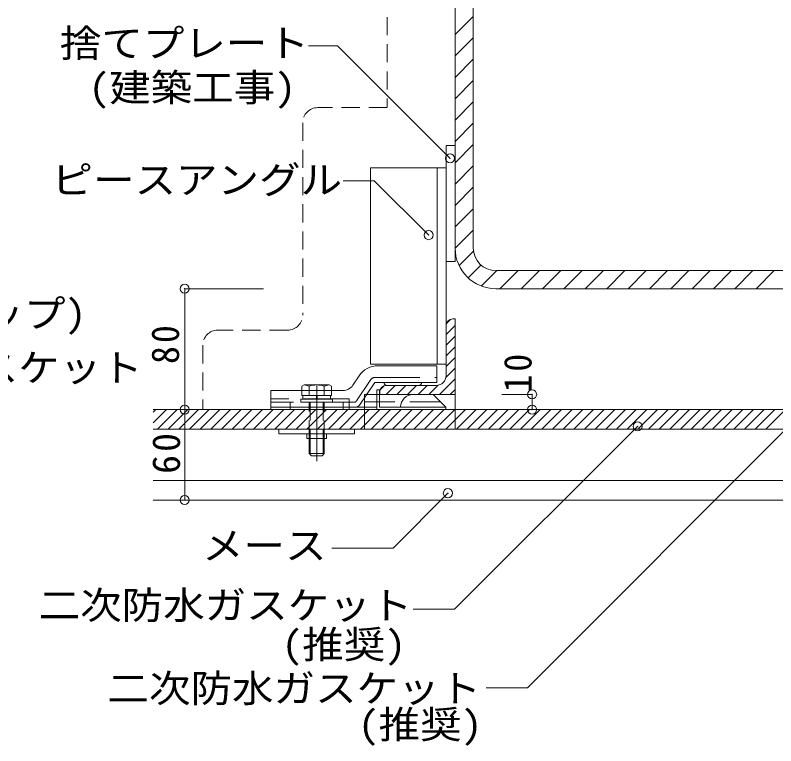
# Model space of a CAD drawing. Units: millimetres on the paper, enlarged 4 times, with parts at other scales. Extents: x -762 to 778, y -519 to 521.
# Drawn here: x -44.9 to 156.6, y 65.7 to 259.2 of the extents above; entities that cross this region are included whole.
import ezdxf
from ezdxf.enums import TextEntityAlignment as Align

# ---------------------------------------------------------------- set-up
doc = ezdxf.new("R2010")
doc.units = ezdxf.units.MM
doc.header["$LTSCALE"] = 4
doc.header["$PDMODE"] = 32
doc.header["$PDSIZE"] = 2.4
for name, pattern in [('CHAIN1', [8, 5, -1, 1, -1]), ('DASHED1', [1.8, 1.2, -0.6]), ('DASHED2', [3, 2, -1]), ('DASHED3', [4, 3, -1])]:
    doc.linetypes.add(name, pattern=pattern)
for name, color, linetype, lineweight in [('0-0_メース', 2, 'Continuous', 18), ('0-1_躯体', 7, 'Continuous', 18), ('0-2_金物', 2, 'Continuous', 18), ('0-3_鋼材', 3, 'Continuous', 18), ('0-4_その他資材', 7, 'Continuous', 18), ('0-9_部材名・寸法', 7, 'Continuous', 18)]:
    doc.layers.add(name, color=color, linetype=linetype, lineweight=lineweight)
doc.styles.add('ＭＳ ゴシック', font='')
doc.styles.get('ＭＳ ゴシック').set_extended_font_data('MS Gothic')

msp = doc.modelspace()

# ---------------------------------------------------------------- linework, layer by layer
at = {"layer": '0-0_メース'}
for p, q in [((-8.348, 154.757), (158.651, 154.757)), ((-8.348, 149.557), (158.651, 149.557)), ((-8.348, 135.957), (158.651, 135.957)), ((-8.348, 130.757), (158.651, 130.757))]:
    msp.add_line(p, q, dxfattribs=at)
at = {"layer": '0-1_躯体', "color": 3}
for p, q in [((76.452, 197.557), (76.452, 361.957)), ((71.652, 197.557), (71.652, 355.957)), ((240.852, 191.557), (82.452, 191.557)), ((240.852, 186.757), (82.452, 186.757))]:
    msp.add_line(p, q, dxfattribs=at)
at = {"layer": '0-1_躯体'}
for p, q in [((71.652, 254.089), (76.452, 258.889)), ((71.652, 248.432), (76.452, 253.232)), ((71.652, 242.776), (76.452, 247.576)), ((71.652, 237.119), (76.452, 241.919)), ((71.652, 231.462), (76.452, 236.262)), ((71.652, 225.805), (76.452, 230.605)), ((71.652, 220.148), (76.452, 224.948)), ((71.652, 214.491), (76.452, 219.291)), ((71.652, 208.834), (76.452, 213.634)), ((71.652, 203.178), (76.452, 207.978)), ((71.652, 197.521), (76.452, 202.321)), ((72.701, 192.913), (76.51, 196.722)), ((75.095, 189.65), (78.493, 193.048)), ((78.577, 187.476), (82.659, 191.557)), ((83.515, 186.757), (88.315, 191.557)), ((89.172, 186.757), (93.972, 191.557)), ((94.829, 186.757), (99.629, 191.557)), ((100.486, 186.757), (105.286, 191.557)), ((106.143, 186.757), (110.943, 191.557)), ((111.8, 186.757), (116.6, 191.557)), ((117.457, 186.757), (122.257, 191.557)), ((123.113, 186.757), (127.913, 191.557)), ((128.77, 186.757), (133.57, 191.557)), ((134.427, 186.757), (139.227, 191.557)), ((140.084, 186.757), (144.884, 191.557)), ((145.741, 186.757), (150.541, 191.557)), ((151.398, 186.757), (156.198, 191.557))]:
    msp.add_line(p, q, dxfattribs=at)
at = {"layer": '0-1_躯体', "color": 3}
for radius in [10.8, 6]:
    msp.add_arc((82.452, 197.557), radius, 180, 270, dxfattribs=at)
at = {"layer": '0-2_金物'}
for p, q in [((51.201, 166.357), (66.772, 166.357)), ((66.772, 166.357), (66.772, 161.957)), ((46.209, 163.685), (44.567, 161.222)), ((31.672, 161.277), (31.046, 160.916)), ((33.009, 160.947), (31.672, 161.277)), ((31.672, 161.277), (38.271, 161.277)), ((36.934, 160.947), (38.271, 161.277)), ((38.271, 161.277), (38.898, 160.916)), ((46.328, 155.931), (50.345, 161.957)), ((66.772, 161.957), (50.345, 161.957)), ((41.904, 159.797), (22.772, 159.797)), ((22.772, 159.797), (22.772, 155.397)), ((31.046, 160.916), (31.046, 159.797)), ((33.009, 160.947), (33.009, 159.797)), ((36.935, 160.947), (36.935, 159.797)), ((38.897, 160.916), (38.897, 159.797)), ((51.572, 159.957), (51.572, 155.397)), ((53.572, 161.157), (61.972, 161.157)), ((22.772, 157.557), (22.772, 154.757)), ((60.532, 158.757), (65.812, 158.757)), ((69.172, 155.397), (65.812, 158.757)), ((45.33, 155.397), (22.772, 155.397)), ((50.932, 155.397), (43.572, 155.397)), ((69.172, 155.397), (51.572, 155.397)), ((69.172, 155.397), (69.172, 154.757)), ((69.172, 154.757), (22.772, 154.757)), ((44.972, 149.557), (24.972, 149.557)), ((24.972, 149.557), (24.972, 148.277)), ((44.972, 149.557), (44.972, 148.277)), ((44.972, 148.277), (24.972, 148.277)), ((32.372, 148.277), (32.372, 147.077)), ((37.572, 148.277), (37.572, 147.077)), ((37.572, 147.077), (32.372, 147.077)), ((32.972, 143.08), (32.972, 147.077)), ((33.252, 147.077), (33.252, 142.799)), ((36.691, 147.077), (36.691, 142.799)), ((36.971, 143.08), (36.971, 147.077)), ((32.972, 143.08), (36.971, 143.08)), ((33.572, 142.479), (32.972, 143.08)), ((33.572, 142.479), (36.371, 142.479)), ((36.371, 142.479), (36.971, 143.08))]:
    msp.add_line(p, q, dxfattribs=at)
at = {"layer": '0-2_金物', "linetype": 'CHAIN1'}
msp.add_line((34.972, 141.081), (34.972, 163.18), dxfattribs=at)
at = {"layer": '0-2_金物', "linetype": 'DASHED3'}
for p, q in [((49.304, 162.703), (45.524, 157.033)), ((50.303, 163.237), (66.772, 163.237)), ((31.046, 159.797), (31.046, 158.477)), ((33.009, 159.797), (33.009, 158.477)), ((36.935, 159.797), (36.935, 158.477)), ((38.897, 159.797), (38.897, 158.477)), ((43.572, 157.557), (22.772, 157.557)), ((30.772, 157.477), (30.772, 156.677)), ((30.772, 157.477), (39.171, 157.477)), ((31.046, 158.477), (38.897, 158.477)), ((31.292, 158.477), (31.292, 157.477)), ((31.292, 158.477), (38.651, 158.477)), ((34.892, 158.477), (34.892, 157.477)), ((35.052, 158.477), (35.052, 157.477)), ((38.651, 158.477), (38.651, 157.477)), ((39.171, 157.477), (39.171, 156.677)), ((43.572, 157.557), (43.572, 154.757)), ((44.859, 156.677), (22.772, 156.677)), ((41.972, 155.397), (22.772, 155.397)), ((27.972, 156.677), (27.972, 155.397)), ((27.972, 155.397), (27.972, 154.757)), ((30.772, 156.677), (39.171, 156.677)), ((41.972, 156.677), (41.972, 155.397)), ((41.972, 155.397), (41.972, 154.757)), ((43.572, 155.397), (41.972, 155.397))]:
    msp.add_line(p, q, dxfattribs=at)
at = {"layer": '0-2_金物', "color": 7}
msp.add_line((52.86, 161.057), (51.752, 159.949), dxfattribs=at)
at = {"layer": '0-2_金物', "linetype": 'DASHED1'}
for p, q in [((32.972, 147.077), (32.972, 156.677)), ((33.252, 156.677), (33.252, 147.077)), ((36.691, 156.677), (36.691, 147.077)), ((36.971, 147.077), (36.971, 156.677))]:
    msp.add_line(p, q, dxfattribs=at)
at = {"layer": '0-2_金物'}
msp.add_lwpolyline([(51.572, 159.957), (50.932, 159.957), (50.932, 154.757)], dxfattribs=at)
for centre, radius, start, end in [((51.201, 160.357), 6, 90, 146.30992), ((34.972, 155.278), 5.999, 70.90288, 109.09647), ((53.572, 161.957), 0.8, 180, 270), ((61.972, 161.957), 0.8, 270, 0), ((41.904, 162.997), 3.2, 270, 326.30992), ((60.532, 155.397), 3.36, 90, 180), ((45.33, 156.597), 1.2, 270, 326.30992)]:
    msp.add_arc(centre, radius, start, end, dxfattribs=at)
at = {"layer": '0-2_金物', "linetype": 'DASHED3'}
for centre, radius, start, end in [((50.303, 162.037), 1.2, 90, 146.30992), ((44.859, 157.477), 0.8, 270, 326.30992)]:
    msp.add_arc(centre, radius, start, end, dxfattribs=at)
at = {"layer": '0-3_鋼材'}
for p, q in [((69.252, 224.757), (71.652, 224.757)), ((69.252, 193.957), (69.252, 224.757)), ((71.652, 193.957), (71.652, 224.757)), ((49.252, 218.757), (69.252, 218.757)), ((49.252, 166.757), (49.252, 218.757)), ((66.852, 166.757), (66.852, 218.757)), ((69.252, 166.757), (69.252, 218.757)), ((71.652, 193.957), (69.252, 193.957)), ((71.052, 178.757), (71.652, 178.757)), ((71.652, 178.757), (71.652, 158.757)), ((69.252, 163.757), (69.252, 176.957)), ((69.252, 166.757), (49.252, 166.757)), ((51.652, 159.357), (51.652, 158.757)), ((66.652, 161.157), (53.452, 161.157)), ((51.652, 158.757), (71.652, 158.757))]:
    msp.add_line(p, q, dxfattribs=at)
at = {"layer": '0-3_鋼材', "color": 7}
for p, q in [((70.46, 178.657), (69.352, 177.549)), ((71.652, 177.02), (69.252, 174.62)), ((71.652, 174.192), (69.252, 171.792)), ((71.652, 171.363), (69.252, 168.963)), ((71.652, 168.535), (69.252, 166.135)), ((71.652, 165.707), (69.203, 163.258)), ((71.652, 162.878), (67.531, 158.757)), ((55.788, 161.157), (53.389, 158.757)), ((58.617, 161.157), (56.217, 158.757)), ((61.445, 161.157), (59.045, 158.757)), ((64.274, 161.157), (61.873, 158.757)), ((67.15, 161.205), (64.702, 158.757)), ((71.652, 160.05), (70.359, 158.757))]:
    msp.add_line(p, q, dxfattribs=at)
at = {"layer": '0-3_鋼材', "color": 2}
for p, q in [((47.652, 158.757), (71.652, 158.757)), ((47.652, 158.757), (47.652, 154.757)), ((71.652, 158.757), (71.652, 154.757))]:
    msp.add_line(p, q, dxfattribs=at)
at = {"layer": '0-3_鋼材', "color": 2, "linetype": 'DASHED2'}
for p, q in [((47.652, 156.757), (71.652, 156.757)), ((47.652, 149.557), (71.652, 149.557))]:
    msp.add_line(p, q, dxfattribs=at)
at = {"layer": '0-3_鋼材', "color": 2, "linetype": 'DASHED3'}
for p, q in [((47.652, 154.757), (47.652, 149.557)), ((71.652, 154.757), (71.652, 149.557))]:
    msp.add_line(p, q, dxfattribs=at)
at = {"layer": '0-3_鋼材'}
for centre, radius, start, end in [((71.052, 176.957), 1.8, 90, 180), ((66.652, 163.757), 2.6, 270, 0), ((53.452, 159.357), 1.8, 90, 180)]:
    msp.add_arc(centre, radius, start, end, dxfattribs=at)
at = {"layer": '0-4_その他資材', "linetype": 'DASHED1'}
for p, q in [((53.652, 373.957), (53.652, 234.757)), ((53.58, 234.757), (35.252, 234.757)), ((31.252, 230.757), (31.252, 179.797)), ((27.252, 175.797), (8.772, 175.797)), ((4.772, 171.797), (4.772, 154.757))]:
    msp.add_line(p, q, dxfattribs=at)
at = {"layer": '0-4_その他資材'}
for p, q in [((-7.663, 154.758), (-8.348, 154.073)), ((-4.835, 154.758), (-8.348, 151.244)), ((-8.348, 154.757), (158.651, 154.757)), ((-2.007, 154.757), (-7.207, 149.557)), ((0.822, 154.757), (-4.379, 149.557)), ((3.65, 154.757), (-1.55, 149.557)), ((6.479, 154.757), (1.278, 149.557)), ((9.306, 154.757), (4.107, 149.557)), ((12.135, 154.757), (6.935, 149.557)), ((14.963, 154.757), (9.763, 149.557)), ((17.792, 154.757), (12.592, 149.557)), ((20.621, 154.757), (15.42, 149.557)), ((23.449, 154.757), (18.249, 149.557)), ((26.278, 154.757), (21.077, 149.557)), ((29.106, 154.757), (23.906, 149.557)), ((31.934, 154.757), (26.734, 149.557)), ((34.763, 154.757), (29.562, 149.557)), ((37.591, 154.757), (32.391, 149.557)), ((40.42, 154.757), (35.219, 149.557)), ((43.247, 154.757), (38.048, 149.557)), ((46.076, 154.757), (40.876, 149.557)), ((48.904, 154.757), (43.704, 149.557)), ((51.733, 154.757), (46.533, 149.557)), ((54.562, 154.757), (49.361, 149.557)), ((57.39, 154.757), (52.19, 149.557)), ((60.219, 154.757), (55.018, 149.557)), ((63.047, 154.757), (57.847, 149.557)), ((65.876, 154.757), (60.675, 149.557)), ((68.704, 154.757), (63.504, 149.557)), ((71.532, 154.757), (66.332, 149.557)), ((74.361, 154.757), (69.16, 149.557)), ((77.189, 154.757), (71.989, 149.557)), ((80.018, 154.757), (74.817, 149.557)), ((82.846, 154.757), (77.646, 149.557)), ((85.674, 154.757), (80.474, 149.557)), ((88.503, 154.757), (83.302, 149.557)), ((91.331, 154.757), (86.131, 149.557)), ((94.16, 154.757), (88.959, 149.557)), ((96.988, 154.757), (91.788, 149.557)), ((99.817, 154.757), (94.616, 149.557)), ((102.645, 154.757), (97.445, 149.557)), ((105.473, 154.757), (100.273, 149.557)), ((108.302, 154.757), (103.101, 149.557)), ((111.13, 154.757), (105.93, 149.557)), ((113.959, 154.757), (108.758, 149.557)), ((116.787, 154.757), (111.587, 149.557)), ((119.616, 154.757), (114.415, 149.557)), ((122.444, 154.757), (117.244, 149.557)), ((125.272, 154.757), (120.072, 149.557)), ((128.101, 154.757), (122.9, 149.557)), ((130.929, 154.757), (125.729, 149.557)), ((133.758, 154.757), (128.557, 149.557)), ((136.586, 154.757), (131.386, 149.557)), ((139.415, 154.757), (134.214, 149.557)), ((142.243, 154.757), (137.043, 149.557)), ((145.071, 154.757), (139.871, 149.557)), ((147.9, 154.757), (142.699, 149.557)), ((150.728, 154.757), (145.528, 149.557)), ((153.556, 154.757), (148.356, 149.557)), ((156.385, 154.757), (151.185, 149.557)), ((158.651, 154.195), (154.013, 149.557)), ((158.651, 149.557), (-8.348, 149.557))]:
    msp.add_line(p, q, dxfattribs=at)
at = {"layer": '0-4_その他資材', "linetype": 'DASHED1'}
for centre, start, end in [((35.252, 230.757), 90, 180), ((27.252, 179.797), 270, 0), ((8.772, 171.797), 90, 180)]:
    msp.add_arc(centre, 4, start, end, dxfattribs=at)
at = {"layer": '0-9_部材名・寸法'}
for p, q in [((40.5, 251.122), (32.796, 251.122)), ((70.315, 221.307), (40.5, 251.122)), ((50.211, 215.398), (41.98, 215.398)), ((64.648, 200.961), (50.211, 215.398)), ((20.905, 186.757), (-0.01, 186.757)), ((-0.01, 186.757), (-0.01, 130.757)), ((92.052, 158.757), (84.052, 158.757)), ((92.052, 158.757), (92.052, 154.757)), ((69.716, 132.598), (55.183, 118.064)), ((55.183, 118.064), (38.951, 118.064))]:
    msp.add_line(p, q, dxfattribs=at)
for points in [[(161.347, 151.545), (90.806, 81.004), (79.855, 81.004)], [(119.982, 150.307), (71.505, 101.829), (60.496, 101.829)]]:
    msp.add_lwpolyline(points, dxfattribs=at)
for p in [(70.315, 221.307), (64.648, 200.961), (-0.01, 186.757), (92.052, 158.757), (-0.01, 154.757), (92.052, 154.757), (119.982, 150.307), (69.716, 132.598), (-0.01, 130.757)]:
    msp.add_point(p, dxfattribs=at)

# ---------------------------------------------------------------- texts
at = {"layer": '0-9_部材名・寸法', "style": 'ＭＳ ゴシック', "width": 1.1}
for s, p in [('捨てプレート', (-33.095, 245.973)), ('(建築工事)', (-25.493, 234.209)), ('ピースアングル', (-35.314, 209.752)), ('(Ｚクリップ)', (-92.071, 174.316)), ('二次防水ガスケット', (-110.138, 159.981)), ('メース', (4.58, 112.849)), ('二次防水ガスケット', (-38.72, 97.045)), ('(推奨)', (25.66, 86.628)), ('二次防水ガスケット', (-20.478, 75.021)), ('(推奨)', (45.892, 65.421))]:
    msp.add_text(s, height=7.331, dxfattribs=at).set_placement(p, align=Align.BOTTOM_LEFT)
at = {"layer": '0-9_部材名・寸法', "char_height": 7.331, "attachment_point": 7, "rotation": 90, "style": 'ＭＳ ゴシック'}
for s, insert in [('\\T1.17;\\W0.95;80', (-1.401, 166.825)), ('\\T1.17;\\W0.95;10', (92.008, 159.245)), ('\\T1.17;60', (-1.163, 137.708))]:
    msp.add_mtext(s, dxfattribs=dict(at, insert=insert))

doc.saveas('drawing.dxf')
